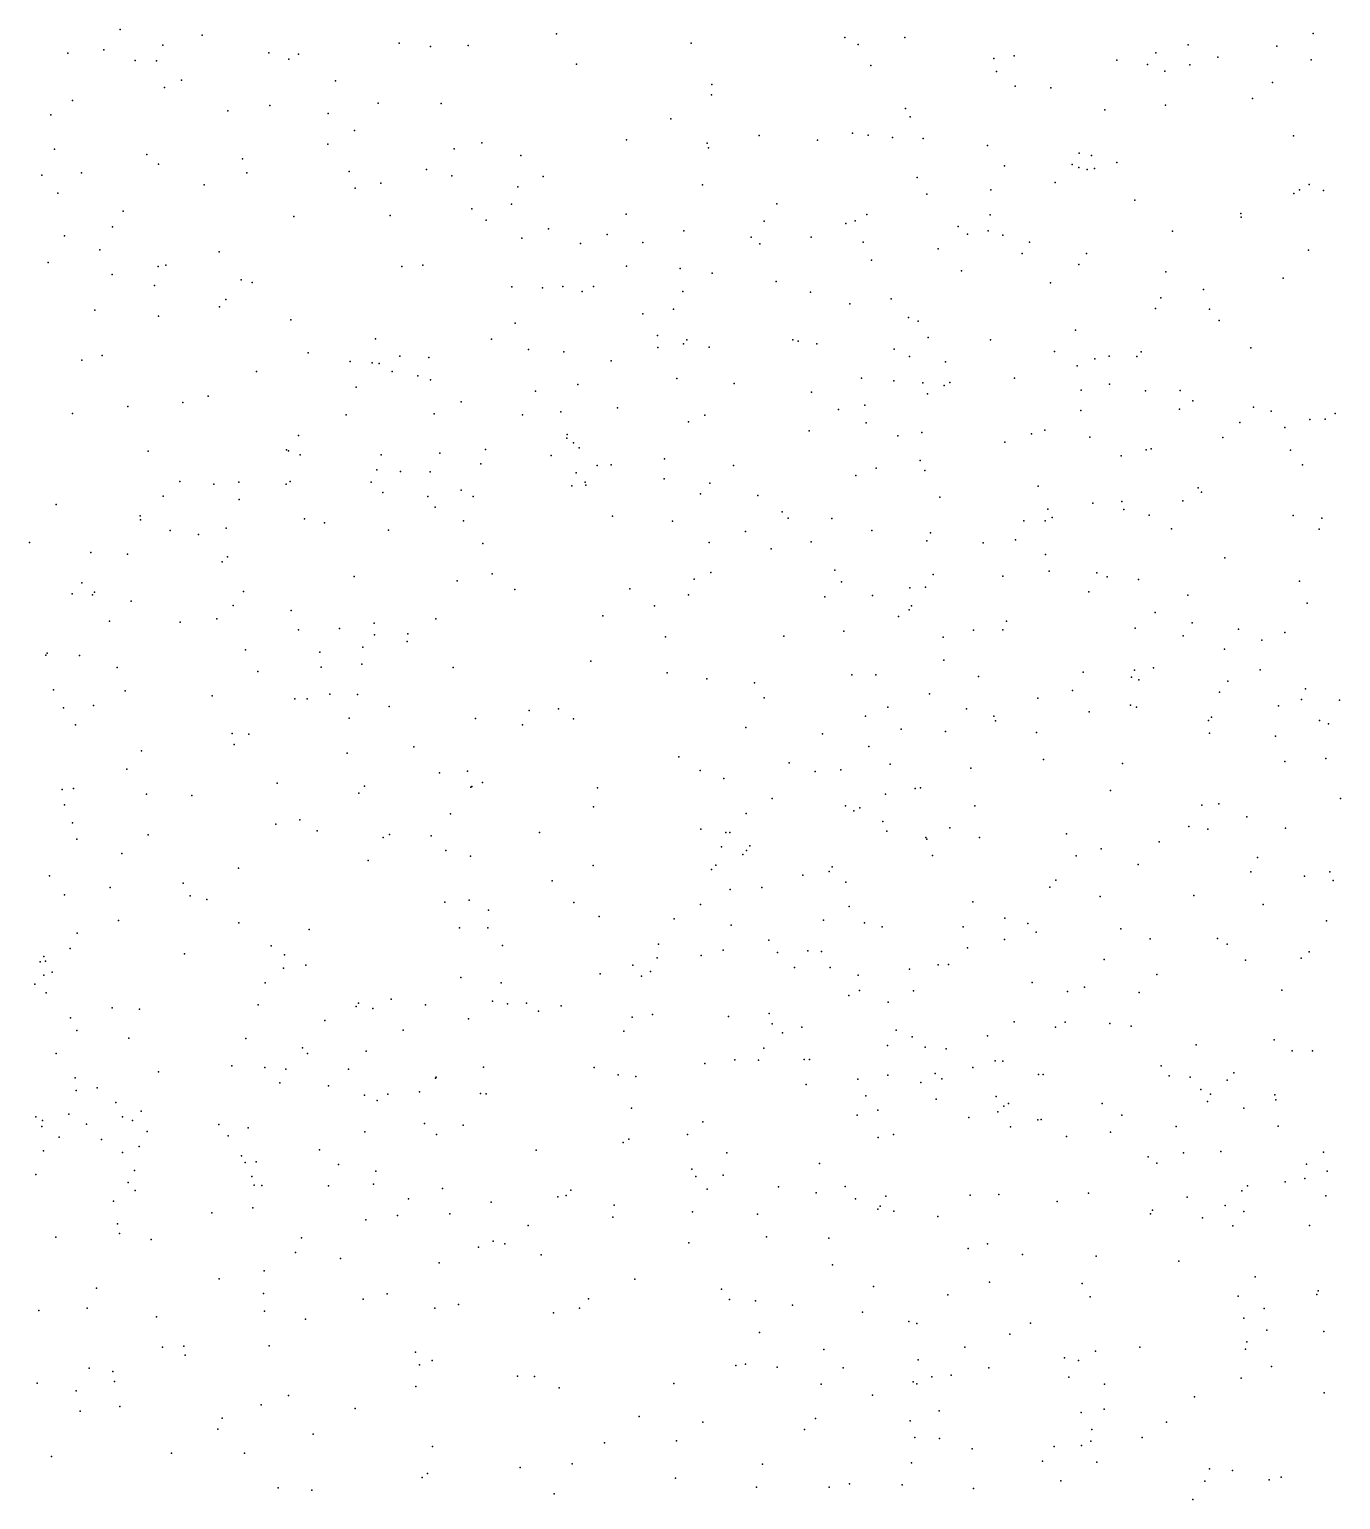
# Model space of a CAD drawing. Header units: metres. Extents: x -25 to 25, y -27.8 to 27.8.
# Drawn here: x 1.358 to 2.903, y 6.964 to 8.695 of the extents above; entities that cross this region are included whole.
import ezdxf

# ---------------------------------------------------------------- set-up
doc = ezdxf.new("R2010")
doc.units = ezdxf.units.M

msp = doc.modelspace()

# ---------------------------------------------------------------- linework, layer by layer
for p in [(1.4653, 8.6952, -9.4002), (1.5155, 8.6766, 24.3454), (1.5619, 8.6883, 8.4921), (1.7941, 8.6789, 22.5127), (1.8752, 8.6764, 23.2998), (1.9793, 8.6898, 8.6256), (2.1381, 8.6788, 4.5214), (2.319, 8.6858, 8.6427), (2.3348, 8.6774, 9.2268), (2.3898, 8.6855, 3.9743), (2.7235, 8.6772, 19.91), (2.828, 8.6756, 5.0086), (2.8707, 8.6902, -5.1861), (1.4036, 8.6672, -21.3744), (1.4458, 8.6712, -10.2604), (1.483, 8.6586, -9.857), (1.5081, 8.6581, -0.5033), (1.6402, 8.6678, -9.6605), (1.6638, 8.6601, 21.9107), (1.6753, 8.6661, -0.5385), (1.8309, 8.6749, 23.4906), (2.4945, 8.6609, 9.0834), (2.5185, 8.664, 3.669), (2.6394, 8.6588, 4.9427), (2.6853, 8.6678, -4.732), (2.7585, 8.6626, 13.9095), (2.8683, 8.6592, 19.5904), (2.0029, 8.6544, -10.7241), (2.3496, 8.6527, 18.0445), (2.4975, 8.6458, -4.3716), (2.6755, 8.6538, 8.574), (2.6959, 8.6461, 20.2135), (2.7254, 8.6533, 20.3918), (1.5175, 8.6267, 16.8402), (1.5374, 8.6356, 17.1001), (1.719, 8.6347, -10.4254), (2.1623, 8.6305, 15.4554), (2.5195, 8.6285, -1.7448), (2.5618, 8.6264, 14.0371), (2.8228, 8.6328, 18.5583), (1.4089, 8.6116, -21.0978), (1.769, 8.6082, 22.2192), (1.8432, 8.6081, -9.6378), (2.1619, 8.618, -3.0786), (2.7992, 8.6137, 3.2976), (1.3837, 8.5944, 21.4878), (1.592, 8.5994, 17.7576), (1.6417, 8.6055, 9.2841), (1.7102, 8.5962, 23.91), (2.1139, 8.5897, -0.6266), (2.3905, 8.6021, 3.8424), (2.3961, 8.5923, -4.0521), (2.6251, 8.6003, 8.8248), (2.6968, 8.606, 20.0539), (1.7411, 8.5762, 22.0594), (2.3281, 8.5728, -29.4935), (1.3879, 8.5543, 17.2246), (1.7097, 8.5599, -9.9334), (1.8586, 8.5547, 22.6116), (1.8912, 8.5616, 22.8079), (2.0616, 8.5653, 18.1024), (2.1568, 8.5612, 4.1238), (2.1584, 8.5556, -10.9078), (2.218, 8.5702, 8.734), (2.2867, 8.5649, 15.3702), (2.3466, 8.5707, 4.7514), (2.3751, 8.5678, -0.8099), (2.4114, 8.5669, -2.3631), (2.4871, 8.5585, 18.1558), (2.8475, 8.5697, -11.8793), (1.4965, 8.5477, 24.534), (1.6093, 8.5426, -10.1326), (1.9373, 8.5467, 9.2802), (2.5952, 8.5493, 15.5909), (2.6094, 8.5466, 14.4288), (2.6394, 8.5384, -29.3957), (1.3731, 8.5235, 17.662), (1.4198, 8.5264, 17.0527), (1.5105, 8.5363, -9.0671), (1.6144, 8.5262, -0.4432), (1.735, 8.5277, 17.9919), (1.8261, 8.5301, 23.5628), (1.8561, 8.5228, 8.718), (1.9635, 8.5218, -0.491), (2.4043, 8.5209, 15.2785), (2.5072, 8.5344, 8.9632), (2.5868, 8.5359, -1.5463), (2.5948, 8.5324, -0.8845), (2.6044, 8.53, 18.7883), (2.6132, 8.5315, 18.4708), (1.3918, 8.5023, 18.8575), (1.564, 8.512, 17.8924), (1.742, 8.5084, -9.1286), (1.7722, 8.5141, -29.8171), (1.9336, 8.5098, -9.2767), (2.1511, 8.5121, 9.2178), (2.4909, 8.5063, 8.7801), (2.5669, 8.5147, 18.6182), (2.8545, 8.5064, -4.9532), (2.8659, 8.5126, -1.2632), (2.8829, 8.5056, -29.3955), (1.9264, 8.4894, -9.8595), (2.239, 8.4897, -0.6632), (2.4156, 8.5011, 15.6587), (2.6606, 8.494, 5.032), (2.8479, 8.502, 19.5122), (1.4688, 8.4813, 21.5911), (1.67, 8.4748, 21.8248), (1.7832, 8.4762, 23.768), (1.8797, 8.4838, 23.3928), (1.8965, 8.4705, 22.4615), (2.0612, 8.4774, -9.6141), (2.2238, 8.4695, 3.9034), (2.3313, 8.4699, -11.3104), (2.3447, 8.477, -3.8145), (2.4901, 8.4769, 18.2916), (2.7854, 8.4785, 13.9519), (2.7859, 8.474, -4.7439), (1.3995, 8.4521, -0.3254), (1.4561, 8.4628, 18.716), (1.9699, 8.4604, 22.1087), (2.0389, 8.4538, -10.5534), (2.1292, 8.4579, 18.2447), (2.2086, 8.4505, 22.0861), (2.2792, 8.4506, 18.2958), (2.32, 8.4664, -2.7176), (2.4523, 8.463, 3.5758), (2.4633, 8.4542, 18.4979), (2.4877, 8.4578, -1.9445), (2.5052, 8.4527, 4.9401), (2.7049, 8.4574, 19.8995), (1.4412, 8.4356, 9.2763), (1.5818, 8.4334, 21.6908), (1.9383, 8.4492, 23.0644), (2.0077, 8.4431, 4.3072), (2.081, 8.4444, 21.7754), (2.2188, 8.4427, -29.6484), (2.3405, 8.4446, 9.0738), (2.4289, 8.4367, 18.6842), (2.5366, 8.4447, -11.5316), (2.8651, 8.435, 20.6662), (1.3805, 8.4208, 18.0196), (1.51, 8.4161, 8.6634), (1.5189, 8.4174, 18.0893), (1.7972, 8.4158, 18.2125), (1.8217, 8.4174, 21.8041), (2.0616, 8.4162, 15.6154), (2.3502, 8.4234, 21.7644), (2.5277, 8.4311, -0.7728), (2.5948, 8.4183, 14.2503), (2.6038, 8.4313, 15.0018), (1.4558, 8.4064, 19.1332), (1.6079, 8.4004, -0.3184), (2.125, 8.4137, 22.3517), (2.1626, 8.4082, 8.8073), (2.2379, 8.3983, 2.4066), (2.4565, 8.411, 22.0168), (2.6971, 8.4095, 3.0972), (2.8354, 8.4023, 5.1453), (1.5057, 8.3936, 24.5832), (1.6208, 8.397, 9.2762), (1.9268, 8.392, -9.0877), (1.9626, 8.3908, -10.2259), (1.9867, 8.3925, 18.3245), (2.0095, 8.3864, 22.7277), (2.0227, 8.3925, -0.3502), (2.1281, 8.3864, 21.6028), (2.2785, 8.3859, 3.7774), (2.5612, 8.3968, 19.0695), (2.7414, 8.389, -11.6314), (1.4353, 8.3644, 24.7499), (1.5822, 8.3684, 18.9749), (1.5896, 8.3769, 18.6797), (2.117, 8.3656, 22.5826), (2.3247, 8.3718, 4.7452), (2.3734, 8.378, 22.2431), (2.6849, 8.3664, 20.2808), (2.6914, 8.379, -0.7745), (2.7486, 8.3658, 15.3629), (1.5103, 8.3575, 18.3646), (1.6664, 8.3533, 18.2849), (1.9305, 8.3492, 21.5825), (2.0809, 8.3603, -29.791), (2.3938, 8.3558, 8.8649), (2.4054, 8.3517, -0.6296), (2.76, 8.3525, 19.3595), (1.766, 8.3309, -8.9482), (1.9027, 8.3302, 23.3337), (2.0981, 8.3348, 2.199), (2.1327, 8.3294, 18.5241), (2.2577, 8.3296, 18.6955), (2.4173, 8.3325, 19.0077), (2.4906, 8.3296, 15.4902), (2.5905, 8.3409, 21.96), (1.6866, 8.3144, 21.6604), (1.9462, 8.3182, 4.213), (1.988, 8.3155, -0.22), (2.0985, 8.3204, 15.4472), (2.129, 8.3247, 3.8439), (2.159, 8.3209, -10.4216), (2.2639, 8.3279, 2.6387), (2.2859, 8.325, -0.4752), (2.3772, 8.3185, 3.5864), (2.566, 8.3158, 3.1106), (2.6679, 8.3156, -1.4956), (2.7974, 8.32, 20.5823), (1.4199, 8.3058, -8.8552), (1.444, 8.311, 19.2997), (1.7362, 8.3042, 8.7687), (1.7621, 8.3025, 18.4518), (1.7702, 8.3016, 18.646), (1.7947, 8.3103, 9.2381), (1.8288, 8.3087, 23.5655), (2.0436, 8.305, 22.8971), (2.3953, 8.3101, 2.4263), (2.4375, 8.3035, 4.9203), (2.5926, 8.299, 19.2497), (2.6136, 8.307, 14.4952), (2.6304, 8.3103, 14.6771), (2.6629, 8.3101, 20.0979), (1.6257, 8.2921, 24.2753), (1.7858, 8.2922, 18.8749), (1.8161, 8.287, -0.1718), (1.831, 8.2823, 1.0678), (2.1211, 8.2842, 4.4438), (2.1884, 8.2783, 18.8449), (2.3387, 8.2846, 2.2712), (2.3766, 8.2812, -2.8695), (2.4109, 8.2789, -10.7479), (2.4428, 8.2794, 3.4504), (2.519, 8.2846, 2.7068), (2.6309, 8.2775, 14.8407), (1.5688, 8.2633, 8.7528), (1.7434, 8.274, 19.0468), (1.9545, 8.269, 18.8585), (2.0043, 8.2769, 18.6706), (2.2798, 8.2678, 8.9656), (2.4164, 8.266, 22.5273), (2.4359, 8.2758, 21.5148), (2.5974, 8.2703, 15.0704), (2.6733, 8.2697, 22.196), (2.714, 8.2698, 19.7067), (1.4089, 8.2429, 24.8575), (1.4743, 8.2511, 9.2975), (1.539, 8.2558, -0.1093), (1.8351, 8.2426, 0.8607), (1.8668, 8.2567, 1.5309), (1.9842, 8.2448, -0.0708), (2.0511, 8.2495, 18.9787), (2.3114, 8.2474, 22.7421), (2.3425, 8.2526, 15.4486), (2.597, 8.2465, 14.3243), (2.7133, 8.2478, 19.5187), (2.7288, 8.2577, 2.9999), (2.8002, 8.2501, -29.4106), (2.8213, 8.2455, -4.7215), (2.8964, 8.2429, 3.3606), (1.7313, 8.2413, 1.2972), (1.9392, 8.2412, 2.0928), (2.1347, 8.233, 1.9328), (2.1539, 8.2407, 15.6308), (2.3441, 8.2318, -3.3737), (2.7842, 8.2323, 22.023), (2.8374, 8.2262, 15.131), (2.8667, 8.2358, 3.6045), (2.885, 8.2362, -5.3768), (1.6754, 8.2169, 1.1491), (1.9916, 8.2138, 15.71), (1.9917, 8.2182, 1.0587), (1.9993, 8.2081, 8.8769), (2.277, 8.2224, 4.6486), (2.3815, 8.2167, -3.1207), (2.4098, 8.2204, 2.9691), (2.5073, 8.2092, -11.0352), (2.5388, 8.219, -2.1534), (2.5547, 8.223, -11.2818), (2.6077, 8.2151, 14.1695), (2.7642, 8.2147, 22.3551), (1.4982, 8.1986, 24.7397), (1.6613, 8.2001, 9.255), (1.6636, 8.1989, 0.9934), (1.6773, 8.1943, 21.5077), (1.7727, 8.1942, 1.7815), (1.842, 8.1962, 4.0733), (1.8958, 8.2004, 1.882), (1.9729, 8.1933, 23.2516), (2.006, 8.2022, 1.2291), (2.6444, 8.193, 22.5273), (2.6741, 8.2001, -0.5557), (2.6799, 8.2011, 21.6465), (2.844, 8.1997, 3.2186), (1.7678, 8.1763, 0.0171), (1.7953, 8.1745, 23.7381), (1.8303, 8.1742, 15.4621), (1.89, 8.1835, 23.4233), (2.027, 8.1815, 2.5607), (2.0435, 8.1823, 0.198), (2.1064, 8.1894, 0.7071), (2.1878, 8.1816, 0.1002), (2.3558, 8.1786, -0.2548), (2.4077, 8.1873, -10.2842), (2.4131, 8.1756, 21.3947), (2.8581, 8.1822, -1.4063), (1.5357, 8.1626, 19.4036), (1.5755, 8.1596, 1.2648), (1.6049, 8.1619, 24.389), (1.6607, 8.1596, 0.7499), (1.6656, 8.1629, 24.1952), (1.7611, 8.162, 15.6014), (1.9975, 8.1576, 4.246), (2.0025, 8.1728, 0.3581), (2.0132, 8.1621, 21.3211), (2.014, 8.1583, -29.895), (2.1061, 8.166, 23.1349), (2.1598, 8.1609, 3.6907), (2.3319, 8.1698, -29.6626), (2.5466, 8.1573, -2.4739), (1.5159, 8.1456, 0.163), (1.6053, 8.1414, -29.9775), (1.7746, 8.1496, 19.3142), (1.8276, 8.1452, -8.8675), (1.8669, 8.1527, 0.5212), (1.8812, 8.1452, 9.1666), (2.1489, 8.1481, 1.0417), (2.2164, 8.1464, 4.5138), (2.431, 8.1444, 3.1047), (2.6453, 8.1393, -10.5952), (2.7172, 8.1398, 20.3885), (2.7353, 8.1552, 3.4369), (2.7392, 8.15, 3.6908), (1.3898, 8.1356, 0.2776), (1.4887, 8.1224, 8.7834), (1.8362, 8.1325, 0.2398), (2.0451, 8.1218, 19.2905), (2.2452, 8.1271, 0.8076), (2.558, 8.1301, 19.4444), (2.6113, 8.1372, 2.8545), (2.6475, 8.1299, 14.9777), (2.6775, 8.1229, 19.9491), (2.8471, 8.1227, 3.937), (1.4891, 8.1175, 0.7295), (1.524, 8.1051, 0.438), (1.59, 8.1079, 1.6419), (1.6822, 8.1186, 0.23), (1.706, 8.114, 0.4399), (1.7814, 8.1053, 3.8362), (1.8699, 8.1164, 2.3033), (2.1161, 8.1161, 2.7672), (2.2521, 8.1196, 1.7824), (2.3035, 8.1193, 1.9757), (2.3506, 8.1052, -9.3113), (2.5299, 8.1162, -2.6798), (2.555, 8.1165, 5.1299), (2.5631, 8.1202, 14.5741), (2.7036, 8.107, 3.1451), (2.8777, 8.1065, 22.5787), (2.8807, 8.1194, 21.7708), (1.3583, 8.0909, -28.2403), (1.5574, 8.1002, 15.6572), (1.8924, 8.0898, 2.4777), (2.1593, 8.0908, 21.248), (2.2021, 8.1038, 1.5281), (2.2794, 8.0915, 2.9596), (2.4156, 8.093, 0.0945), (2.42, 8.1024, 22.9587), (2.482, 8.0905, 2.5265), (2.5199, 8.094, 3.5879), (1.4307, 8.0789, 21.506), (1.474, 8.077, 1.1813), (1.5918, 8.074, 21.4339), (2.2323, 8.0835, 1.3591), (2.5552, 8.0766, 14.344), (2.7668, 8.0728, -5.0463), (1.5854, 8.0681, 3.8717), (1.9035, 8.0539, 3.7368), (2.1611, 8.0556, 19.3689), (2.3073, 8.0581, 9.0066), (2.4232, 8.053, -9.5923), (2.5595, 8.057, -29.4599), (2.616, 8.0553, -2.3021), (1.42, 8.0432, 1.031), (1.7408, 8.0509, 2.0423), (1.8621, 8.0459, 23.5247), (1.9301, 8.0355, 4.1743), (2.0655, 8.0364, 3.707), (2.1416, 8.0478, 4.3892), (2.3151, 8.0446, -4.1345), (2.3957, 8.0374, 3.702), (2.414, 8.0381, 4.8264), (2.5051, 8.0511, -10.105), (2.6279, 8.0506, 3.8222), (2.665, 8.0474, 5.222), (2.8544, 8.0452, 14.0081), (1.4087, 8.0303, 25.0839), (1.4327, 8.0294, 1.3506), (1.4349, 8.0325, 15.7561), (1.4783, 8.0219, 15.3951), (1.6105, 8.0333, 19.4709), (2.1349, 8.0294, 8.9231), (2.2955, 8.0269, 23.1765), (2.3517, 8.0286, 4.6738), (2.6065, 8.0326, 22.8945), (2.7232, 8.0287, -11.128), (2.8638, 8.0195, 4.1155), (1.5792, 8.0009, 1.8268), (1.5985, 8.0165, 24.7112), (1.6668, 8.0108, 15.7785), (1.8372, 8.0008, 2.6092), (2.0338, 8.0046, -8.9135), (2.0947, 8.0162, 9.1003), (2.3822, 8.0038, 0.3039), (2.3949, 8.0117, 2.306), (2.3973, 8.0164, 19.4541), (2.6845, 8.0085, -5.2804), (1.4528, 7.9984, -8.7253), (1.5359, 7.9969, 9.2999), (1.6753, 7.9882, 24.2767), (1.7236, 7.9896, 24.0227), (1.7643, 7.9959, 21.2848), (1.8041, 7.9834, 19.4785), (2.3178, 7.9864, 1.1584), (2.4707, 7.9877, 5.0191), (2.5052, 7.9881, 23.0451), (2.5093, 7.9981, 2.7017), (2.6608, 7.9901, 14.1386), (2.7283, 7.9961, -1.8199), (2.7828, 7.9887, -10.8504), (2.8374, 7.985, 22.8331), (1.7511, 7.9676, 2.4349), (1.7649, 7.9822, 3.6764), (1.8033, 7.9742, 15.3049), (2.1078, 7.9796, 2.9107), (2.2472, 7.9805, -3.8801), (2.4346, 7.9795, 8.8415), (2.7176, 7.9808, 20.2518), (2.7661, 7.9654, -0.3016), (2.8101, 7.9758, -29.3304), (1.3776, 7.9581, -29.8999), (1.3792, 7.9607, -28.0524), (1.4173, 7.9576, 3.8429), (1.613, 7.9643, 15.3038), (1.7003, 7.9617, 8.8564), (2.0198, 7.9512, 15.7178), (2.4357, 7.9522, 3.9048), (1.4618, 7.9437, 3.6004), (1.6276, 7.9388, 2.0098), (1.7022, 7.9439, 2.258), (1.7501, 7.9477, -8.777), (1.8574, 7.9437, 2.7975), (2.1096, 7.9375, 23.3487), (2.3271, 7.9351, 0.6515), (2.3556, 7.9351, 1.3181), (2.4765, 7.9332, 14.563), (2.5996, 7.9383, 14.9586), (2.6565, 7.9324, 23.0103), (2.6601, 7.9405, -0.1868), (2.6827, 7.9433, -5.5999), (2.8084, 7.9409, 14.8771), (1.3868, 7.9173, -22.191), (1.4711, 7.916, 8.8369), (2.1563, 7.9303, 19.509), (2.2127, 7.9256, -9.0515), (2.5873, 7.9164, 14.2761), (2.6653, 7.9291, -2.6216), (2.7603, 7.9145, 4.1721), (2.7702, 7.9276, 20.3959), (2.8616, 7.9186, -10.6195), (1.3984, 7.8962, 9.4018), (1.4338, 7.899, 1.7412), (1.5735, 7.9103, 25.0781), (1.671, 7.9067, 3.5073), (1.6854, 7.9066, 24.9006), (1.7122, 7.9122, 24.5688), (1.7449, 7.9119, 4.024), (1.7822, 7.8979, 9.2471), (2.2239, 7.9078, 8.879), (2.3696, 7.8968, 1.5026), (2.4187, 7.9126, 0.1142), (2.5464, 7.9074, -4.5709), (2.6556, 7.8991, 21.3553), (2.6624, 7.897, -4.8235), (2.8297, 7.8986, 8.5667), (2.8569, 7.906, 21.4847), (2.9016, 7.9051, 4.7647), (1.7352, 7.8838, -29.9791), (1.884, 7.8836, 3.5152), (1.9471, 7.893, 21.1558), (1.9817, 7.8949, 2.9742), (1.9991, 7.8833, 4.1848), (2.3433, 7.8862, 0.9024), (2.4623, 7.8951, 2.8167), (2.4944, 7.8865, 4.0419), (2.4965, 7.8809, 21.2465), (2.6069, 7.8915, -2.879), (2.7472, 7.8813, -10.1909), (2.7511, 7.8851, 8.7788), (2.878, 7.8813, 5.1891), (1.4127, 7.876, 25.328), (1.5972, 7.8661, 3.3499), (1.617, 7.8653, 2.8645), (1.9392, 7.876, 15.2066), (2.2025, 7.873, 15.3658), (2.2928, 7.8654, 23.332), (2.3854, 7.8712, 1.0746), (2.4377, 7.8682, 4.8348), (2.5448, 7.8669, 23.1615), (2.7485, 7.8664, -2.3764), (2.8262, 7.8629, 14.0951), (2.8886, 7.8774, 22.9663), (1.4903, 7.8454, 3.2296), (1.5995, 7.8528, 2.4756), (1.8111, 7.8504, 3.3148), (2.3474, 7.8507, 2.0126), (1.7326, 7.8427, 24.2271), (2.1235, 7.8386, 3.0772), (2.2532, 7.8315, 4.4312), (2.3723, 7.8296, -9.2475), (2.5531, 7.8352, -0.0981), (2.6462, 7.8304, 5.3288), (2.8374, 7.8329, -2.0048), (2.8857, 7.8366, 8.3878), (1.4729, 7.824, 3.0772), (1.8415, 7.8195, 24.4724), (1.8744, 7.8217, 4.1063), (2.1484, 7.8225, 3.8275), (2.1764, 7.813, 23.4215), (2.2841, 7.8213, 0.127), (2.3144, 7.823, 2.956), (2.4672, 7.8251, 5.0637), (1.3971, 7.8001, 15.8747), (1.4101, 7.8013, 2.9234), (1.4963, 7.7944, 1.9829), (1.5497, 7.7928, 21.2839), (1.6503, 7.8075, 15.1612), (1.7464, 7.7957, 24.028), (1.7532, 7.8038, 15.8488), (1.8785, 7.8028, 19.6356), (1.8797, 7.8034, 3.139), (1.8922, 7.8081, 24.922), (2.0277, 7.802, 23.5066), (2.367, 7.7946, 2.4893), (2.4017, 7.8011, 2.6817), (2.4081, 7.8019, 9.0457), (2.6319, 7.7987, 8.6305), (1.3996, 7.7817, -19.1461), (2.0228, 7.7794, 24.6269), (2.2335, 7.7893, 3.9944), (2.3197, 7.7808, 0.7531), (2.3365, 7.7785, 2.3353), (2.4722, 7.7808, 14.4306), (2.7396, 7.7814, 8.5111), (2.7596, 7.7829, -5.8636), (2.903, 7.7892, -11.0636), (1.4089, 7.7608, 2.7136), (1.6486, 7.7592, 25.3311), (1.677, 7.7642, 8.8647), (1.8545, 7.7711, 24.3046), (2.2027, 7.7715, 4.2602), (2.3297, 7.7747, -4.3743), (2.3636, 7.7623, 4.1368), (2.7924, 7.7677, 21.3528), (1.414, 7.7413, -28.1113), (1.4981, 7.7465, 2.315), (1.6973, 7.7513, 19.6538), (1.7752, 7.7433, 9.3064), (1.7824, 7.7468, 25.2221), (1.8318, 7.7454, 23.7196), (1.9593, 7.7492, 9.2661), (2.1494, 7.7534, 0.2959), (2.1789, 7.7492, 0.0192), (2.1833, 7.7495, -4.1099), (2.3683, 7.7508, 1.7264), (2.4145, 7.7436, 23.3515), (2.4155, 7.7413, 8.7652), (2.4426, 7.7547, -3.2845), (2.4777, 7.7433, -9.6169), (2.5799, 7.7476, 4.2631), (2.7244, 7.7565, 4.3478), (2.7465, 7.7533, 23.149), (2.8381, 7.7544, 5.0771), (1.4672, 7.7246, 2.1212), (1.8489, 7.7282, 21.1377), (2.1738, 7.7324, 15.2046), (2.1989, 7.7234, 8.8149), (2.203, 7.7283, 21.1139), (2.207, 7.7336, 0.563), (2.6208, 7.7302, 19.8235), (2.6892, 7.7383, 8.9008), (1.6047, 7.7072, 3.972), (1.7574, 7.7164, 4.0462), (1.8781, 7.7215, 3.4106), (2.0225, 7.7103, 14.9961), (2.1618, 7.7059, 24.4667), (2.1671, 7.7108, 24.8281), (2.3039, 7.7087, -0.2328), (2.4224, 7.7222, 1.3417), (2.5913, 7.722, -5.6575), (2.6645, 7.7117, 14.2063), (2.8051, 7.7199, 5.2976), (1.3819, 7.6981, 2.5207), (1.5396, 7.6895, 25.5242), (1.9743, 7.6925, 23.6306), (2.2695, 7.6992, 9.1894), (2.3004, 7.7033, 2.8317), (2.32, 7.6908, 15.1093), (2.5674, 7.6932, -4.8923), (2.7971, 7.7031, 4.8136), (2.8603, 7.6978, 8.8455), (2.8903, 7.7031, 14.1321), (2.8942, 7.6927, -0.3755), (1.3998, 7.676, -18.9459), (1.4535, 7.6847, -8.7002), (1.5477, 7.6748, 19.682), (2.184, 7.682, -29.7402), (2.2213, 7.6845, 19.7024), (2.5604, 7.6848, -29.2939), (2.6199, 7.6738, -9.8627), (2.73, 7.675, 19.9568), (1.5674, 7.6705, 15.0227), (1.8476, 7.6673, 8.8641), (1.8765, 7.6696, -8.8304), (1.8992, 7.6578, 3.5996), (1.9996, 7.667, 3.8409), (2.1489, 7.6646, 2.9504), (2.3239, 7.6623, 1.9618), (2.4699, 7.6677, 19.7036), (2.8118, 7.6645, 5.4461), (1.4632, 7.6457, 25.6798), (1.6051, 7.6429, 9.4335), (1.8648, 7.6369, 14.9679), (1.8984, 7.6369, 24.0821), (2.0297, 7.6504, 24.2152), (2.118, 7.6475, 14.8272), (2.1849, 7.64, 24.3175), (2.294, 7.6462, 24.8898), (2.3423, 7.6431, 24.5095), (2.3628, 7.6382, 0.9998), (2.4582, 7.6381, 4.9337), (2.5074, 7.6484, -5.4376), (2.5344, 7.6421, 8.6428), (2.8862, 7.6452, -6.2272), (1.4144, 7.6306, -28.3629), (1.688, 7.6349, 25.4743), (2.2294, 7.6226, 25.0816), (2.507, 7.6233, 5.3244), (2.5444, 7.632, 21.2258), (2.644, 7.6359, 5.437), (2.6787, 7.6239, 4.442), (2.7579, 7.6244, -29.1308), (1.3754, 7.6032, 0.7476), (1.4064, 7.6128, 9.5982), (1.5412, 7.6063, 0.7978), (1.6431, 7.6157, 15.8232), (1.6589, 7.6053, 8.8594), (1.9157, 7.6162, 23.9282), (2.0993, 7.6178, 0.6254), (2.1497, 7.6045, 15.3977), (2.1756, 7.6108, -0.2857), (2.2396, 7.6081, -9.1136), (2.2753, 7.61, 2.5121), (2.2914, 7.6091, 2.118), (2.4634, 7.6135, 24.6441), (2.7695, 7.6179, 4.9735), (2.8659, 7.6088, 20.2012), (1.3711, 7.5969, 19.6812), (1.3771, 7.5978, -19.2616), (1.385, 7.5848, 10.6976), (1.6578, 7.5896, -8.7565), (1.6841, 7.5931, 0.6795), (2.0691, 7.593, 19.7672), (2.0901, 7.5854, 24.0856), (2.0979, 7.6016, 21.1025), (2.2597, 7.5904, -3.5715), (2.3016, 7.5902, -0.4113), (2.395, 7.5884, -4.4694), (2.429, 7.5934, 24.3584), (2.4411, 7.5939, 9.1384), (2.6244, 7.5997, 14.8908), (2.7911, 7.5988, 23.2906), (2.8564, 7.6012, -2.3355), (1.3648, 7.5708, 0.5683), (1.3755, 7.5813, 10.8639), (1.6362, 7.5723, 1.0755), (1.8665, 7.5784, 0.4948), (1.9142, 7.5722, -0.0572), (2.0307, 7.583, 4.09), (2.0796, 7.5801, 23.7391), (2.3345, 7.5814, 8.7485), (2.5396, 7.5727, 24.7945), (2.6013, 7.5672, -2.9282), (2.6866, 7.582, 8.4497), (1.378, 7.5604, 15.761), (1.7845, 7.5531, 3.2799), (1.9039, 7.5506, 25.4318), (2.3238, 7.5574, 1.8466), (2.3364, 7.5633, 14.5689), (2.3998, 7.563, 25.1299), (2.5811, 7.5621, 24.4648), (2.6658, 7.561, 19.8414), (2.8338, 7.5638, 8.9218), (1.4559, 7.5428, -29.746), (1.4881, 7.5412, 0.4093), (1.6277, 7.5465, 19.7192), (1.7431, 7.5443, 4.0287), (1.7459, 7.5483, 21.176), (1.7627, 7.5421, 9.4694), (1.8251, 7.5463, -29.8083), (1.9215, 7.5474, 0.864), (1.9438, 7.5482, 2.9475), (1.9582, 7.539, 9.4196), (1.9848, 7.5453, 15.6496), (2.0922, 7.535, 0.8424), (2.1818, 7.5327, -4.1049), (2.2298, 7.5362, 23.7046), (2.37, 7.5493, 1.1785), (1.4069, 7.5309, 1.2348), (1.4141, 7.5161, 21.2305), (1.7063, 7.5277, 0.1957), (1.7988, 7.5164, 19.7679), (1.8755, 7.5299, 14.8569), (2.0587, 7.5153, 25.4209), (2.0685, 7.5319, 15.5105), (2.2332, 7.5238, 2.2966), (2.2683, 7.52, 24.0142), (2.3795, 7.5164, 23.6052), (2.5183, 7.5262, 23.5047), (2.567, 7.52, 8.5427), (2.5787, 7.5261, 24.2932), (2.6311, 7.5243, 14.2995), (2.6562, 7.5214, -2.6882), (1.4755, 7.5072, 3.9423), (1.6134, 7.5067, 25.6782), (2.2456, 7.5133, 19.7805), (2.3692, 7.4983, 1.3454), (2.3981, 7.5085, -29.3547), (2.487, 7.5098, 14.9996), (2.7327, 7.4994, -0.5478), (2.8248, 7.505, -6.4754), (1.39, 7.4891, -28.6567), (1.6802, 7.4958, 14.8545), (1.6859, 7.4889, 10.9118), (1.7552, 7.4918, -0.0086), (2.1893, 7.4817, 10.9404), (2.2174, 7.4812, 9.406), (2.2235, 7.4954, 0.9457), (2.2709, 7.4819, 21.1388), (2.2774, 7.482, 15.1966), (2.4137, 7.4964, 19.7467), (2.4382, 7.4945, 5.0343), (2.846, 7.492, 20.0558), (2.8697, 7.4922, 5.2732), (1.5104, 7.4674, 14.8036), (1.5966, 7.4744, 10.6375), (1.6357, 7.4725, 3.1181), (1.6605, 7.4706, 15.7575), (1.7343, 7.4704, 1.2387), (1.8934, 7.473, 10.8621), (2.0237, 7.4724, -0.3798), (2.0519, 7.4638, 2.7408), (2.1542, 7.4772, 10.7483), (2.3695, 7.4636, 4.5357), (2.4255, 7.4654, 8.6507), (2.4698, 7.4724, -9.5995), (2.4961, 7.4802, -5.1903), (2.505, 7.4798, 5.4169), (2.547, 7.4644, 25.2044), (2.5525, 7.4644, -0.5853), (2.6918, 7.4745, 4.5116), (2.7772, 7.4664, 24.7054), (1.4122, 7.4602, -27.8984), (1.438, 7.4485, -18.8491), (1.6533, 7.4545, 9.6422), (1.7106, 7.4509, 3.4595), (1.8366, 7.4598, -0.216), (1.8374, 7.4611, 15.7244), (2.0728, 7.462, 8.8011), (2.2733, 7.4526, 1.9956), (2.3341, 7.4588, 10.7416), (2.4085, 7.455, 4.7792), (2.4331, 7.4593, 25.3386), (2.7011, 7.4628, 24.9699), (2.7257, 7.4613, 9.0371), (2.7385, 7.4465, 8.2912), (2.7693, 7.4576, 19.9064), (1.4133, 7.4455, 25.9217), (1.4601, 7.4313, 19.7044), (1.7529, 7.4399, 2.8736), (1.7679, 7.4337, 3.603), (1.7806, 7.4411, 10.6193), (1.818, 7.4439, 8.8169), (1.8897, 7.4419, 2.7972), (1.8963, 7.4415, 25.5685), (2.3436, 7.4393, 1.547), (2.4264, 7.4354, 10.9299), (2.4972, 7.4383, 21.2349), (2.5118, 7.43, 9.1967), (2.6223, 7.4303, 24.1177), (2.7463, 7.4325, -6.2283), (2.7496, 7.4411, 4.7498), (2.8257, 7.4404, 21.2881), (2.8267, 7.4344, 24.493), (1.3658, 7.4143, 14.7095), (1.4049, 7.4177, 0.1801), (1.4681, 7.4143, 2.8148), (1.49, 7.4212, 10.3289), (2.0676, 7.4245, 9.5556), (2.3336, 7.4162, -3.4716), (2.3579, 7.4221, -0.6009), (2.4651, 7.4136, 23.7926), (2.499, 7.4204, 14.4158), (2.5064, 7.4271, 23.982), (2.5502, 7.4114, -4.7791), (2.6451, 7.4162, 19.7894), (2.7891, 7.4246, 14.8151), (1.373, 7.4032, 3.2504), (1.3737, 7.41, 1.762), (1.4255, 7.4059, 1.6141), (1.4797, 7.4101, 10.0149), (1.497, 7.3971, 10.1713), (1.5813, 7.4055, 1.469), (1.616, 7.4015, 10.4319), (1.7535, 7.3967, 1.3783), (1.8239, 7.4067, 4.038), (1.8692, 7.4048, 9.6425), (2.1516, 7.4087, -0.5287), (2.5142, 7.4027, -3.0431), (2.5463, 7.4107, 4.5008), (2.632, 7.3963, 23.6688), (2.7091, 7.4031, -2.4669), (2.8296, 7.4034, 24.8741), (1.3934, 7.3904, -19.2986), (1.4433, 7.3876, 1.9413), (1.4878, 7.3796, 3.4127), (1.5924, 7.392, 2.659), (1.838, 7.3938, 3.8022), (2.0578, 7.3843, 25.5833), (2.0646, 7.3883, 10.5353), (2.1335, 7.3935, 1.1451), (2.3581, 7.3899, 9.3653), (2.3764, 7.3938, 25.4857), (2.58, 7.3913, -9.7822), (1.3749, 7.3745, -27.6138), (1.4679, 7.3725, 2.5165), (1.6083, 7.3684, 11.0315), (1.6126, 7.3606, 25.8015), (1.6255, 7.3613, 8.7988), (1.7002, 7.3756, 19.7744), (1.9553, 7.3753, 21.1692), (2.1798, 7.372, 15.2783), (2.2891, 7.3595, 1.399), (2.6763, 7.3672, 14.2946), (2.6867, 7.3597, 5.6827), (2.718, 7.3721, 23.9827), (2.762, 7.3735, 4.9605), (2.8828, 7.3729, 8.9802), (1.366, 7.3465, -29.1947), (1.4821, 7.3511, 2.0936), (1.6205, 7.3441, 1.7515), (1.7226, 7.3584, 21.2256), (1.7663, 7.3506, 10.3797), (2.1388, 7.3526, 14.6472), (2.1433, 7.3442, 2.1849), (2.1756, 7.3459, 8.7418), (2.8627, 7.3587, 23.5964), (2.8873, 7.3503, -2.1963), (1.4748, 7.337, -28.7867), (1.4831, 7.3275, -29.4388), (1.6231, 7.3339, 3.5611), (1.6322, 7.3337, 14.743), (1.7107, 7.3332, 9.898), (1.7637, 7.3353, -0.3424), (1.845, 7.33, 14.7441), (1.9962, 7.328, 10.3746), (2.1569, 7.3293, -9.2126), (2.2409, 7.3318, -3.8302), (2.2851, 7.325, 9.5106), (2.3192, 7.3325, 4.6554), (2.7868, 7.3272, 23.8396), (2.7932, 7.3331, 8.1203), (2.8378, 7.3377, 25.083), (2.8609, 7.3417, 5.2301), (1.4573, 7.3151, 3.9142), (1.805, 7.3179, 2.4873), (1.9022, 7.314, 19.8563), (1.981, 7.3202, 1.3591), (1.9905, 7.3219, 9.7999), (2.0472, 7.3105, 2.3981), (2.3316, 7.3178, 19.8125), (2.3604, 7.3092, 14.5089), (2.3673, 7.3209, 21.2495), (2.4666, 7.322, -4.4683), (2.5004, 7.323, -5.3652), (2.5689, 7.3147, 21.3063), (2.6059, 7.3246, 8.3955), (2.7224, 7.3197, 25.3405), (2.7672, 7.3099, 5.8174), (2.8855, 7.3212, 24.0201), (1.5734, 7.3014, 15.7015), (1.6214, 7.3072, 2.3523), (1.7545, 7.2932, 3.9173), (1.7921, 7.2983, 10.1186), (1.8535, 7.3, 9.9499), (2.0456, 7.2963, -0.5578), (2.1396, 7.3027, 9.6778), (2.2161, 7.2999, 1.8759), (2.3579, 7.3055, 25.6271), (2.3767, 7.3034, 8.6219), (2.4286, 7.297, 10.687), (2.679, 7.3002, 8.2313), (2.6814, 7.3045, -5.9881), (2.7402, 7.2953, -9.9819), (2.789, 7.3028, -6.6567), (1.462, 7.2882, -28.3464), (1.4646, 7.2769, -8.7443), (1.9459, 7.2865, 10.1501), (2.2267, 7.2732, 10.3946), (2.7761, 7.2862, 19.8181), (2.8663, 7.2865, 7.9888), (1.3894, 7.2726, -27.3613), (1.5016, 7.2699, -19.1022), (1.679, 7.272, 2.0069), (1.8874, 7.261, -0.5161), (1.9045, 7.2678, 1.5292), (1.9185, 7.2647, 8.769), (2.1352, 7.266, 2.015), (2.3001, 7.2717, 11.0084), (2.4643, 7.2594, 4.4952), (2.487, 7.265, 15.0383), (1.6717, 7.2546, 3.7835), (1.7248, 7.2474, 2.207), (1.8412, 7.2424, 2.3416), (1.9612, 7.2517, -9.0695), (2.3044, 7.2402, 4.4802), (2.5282, 7.2521, -0.7445), (2.6151, 7.2503, 25.5406), (2.7125, 7.2444, 21.325), (1.5817, 7.2237, 11.1077), (1.635, 7.2332, -0.3534), (2.0717, 7.2234, 8.7403), (2.8022, 7.2258, 14.8517), (1.4372, 7.2125, 8.7438), (1.6341, 7.2065, -18.7291), (1.7796, 7.2058, 14.6802), (2.1736, 7.2114, 19.866), (2.3527, 7.2144, 5.12), (2.4402, 7.2046, -3.0336), (2.4893, 7.2197, 8.4776), (2.5987, 7.218, 10.8148), (2.8751, 7.205, 25.3042), (2.8766, 7.2093, 14.3423), (1.3694, 7.1865, 3.7554), (1.4265, 7.189, -0.2324), (1.7517, 7.1995, -8.9385), (1.8358, 7.1891, 2.0549), (1.8638, 7.1934, 1.89), (2.0063, 7.189, 2.0593), (2.0169, 7.2, 1.613), (2.1832, 7.1994, 15.208), (2.2136, 7.1977, 10.1314), (2.2574, 7.1927, 14.5514), (2.6081, 7.2025, 4.5399), (2.7825, 7.2033, 5.9941), (2.8128, 7.1885, 5.0286), (1.5079, 7.1787, -27.6432), (1.6352, 7.1856, -28.9923), (1.6837, 7.176, 21.3265), (1.9759, 7.1834, 25.7669), (2.3397, 7.1843, 9.5603), (2.3945, 7.1734, -0.764), (2.4036, 7.1712, -3.4436), (2.5376, 7.1713, 11.0296), (2.7889, 7.1771, 4.8362), (2.2184, 7.1606, -0.733), (2.5133, 7.1584, 9.3214), (2.8159, 7.1631, 6.1898), (2.8834, 7.1616, 6.3621), (1.515, 7.1433, 21.2919), (1.5402, 7.1443, -28.5582), (1.6408, 7.1446, 14.6224), (1.8131, 7.1374, 19.8301), (2.2943, 7.1404, 25.7951), (2.4602, 7.1431, 5.6381), (2.6143, 7.1384, -4.8144), (2.6666, 7.143, 9.1769), (2.7911, 7.1408, 7.8871), (2.7926, 7.1495, -0.785), (1.4289, 7.1184, 14.541), (1.5419, 7.1339, 3.8703), (1.818, 7.1224, 25.8063), (1.8327, 7.1275, -29.1668), (2.1904, 7.1216, 11.0746), (2.2019, 7.1232, -9.46), (2.2394, 7.1195, 4.7909), (2.3168, 7.1188, 19.794), (2.4055, 7.1281, -4.1659), (2.4886, 7.1186, 21.3845), (2.5779, 7.1306, 25.6891), (2.5943, 7.1275, -5.6572), (2.8216, 7.1205, 25.4739), (1.3674, 7.1006, 15.6435), (1.4566, 7.1143, 26.0016), (1.4584, 7.1026, 19.6751), (1.9334, 7.1091, 14.5997), (1.9535, 7.1087, 15.3383), (2.1173, 7.1005, -29.1956), (2.2911, 7.0997, 9.7332), (2.3994, 7.1023, -29.1752), (2.4038, 7.0999, -3.7215), (2.4213, 7.108, 14.4525), (2.4443, 7.1101, -2.6281), (2.5828, 7.1077, -2.3881), (2.6249, 7.0997, 19.6591), (2.7858, 7.1065, 21.328), (1.4135, 7.0916, -27.0718), (1.6636, 7.0862, 25.8957), (1.8137, 7.0969, 21.3881), (1.9823, 7.0954, 11.11), (2.3515, 7.0866, 5.3472), (2.7309, 7.0846, 25.6121), (2.8836, 7.0895, 5.3322), (1.4181, 7.0676, -0.3553), (1.4648, 7.0731, 11.2717), (1.6314, 7.0753, -0.509), (1.7421, 7.0708, 11.168), (2.4302, 7.0681, 11.0848), (2.5972, 7.0661, 8.0613), (2.6243, 7.0701, 14.4897), (1.5853, 7.0594, -28.1013), (2.0765, 7.0615, 21.3958), (2.1516, 7.0549, 8.5955), (2.2843, 7.0593, 10.2206), (2.3958, 7.0563, 4.4727), (2.698, 7.0549, 6.1612), (1.5803, 7.0465, 8.6329), (1.6926, 7.0405, 19.7496), (2.0359, 7.0305, -9.3629), (2.1206, 7.0329, 15.156), (2.2713, 7.0463, 10.0225), (2.4015, 7.0368, 9.5235), (2.4306, 7.0356, -3.9226), (2.6088, 7.0324, 9.2678), (2.61, 7.0462, -29.052), (2.6692, 7.0366, 10.7978), (1.3845, 7.0144, 21.2862), (1.5259, 7.0182, -18.7093), (1.6116, 7.0184, 21.4011), (1.8332, 7.0262, -9.1223), (2.4688, 7.0232, 5.7945), (2.5657, 7.0262, -5.4515), (2.5979, 7.0273, -4.3639), (1.9366, 7.0013, 21.4622), (1.9976, 7.0057, 19.8327), (2.2218, 7.0053, 4.8999), (2.3973, 7.007, -0.811), (2.5517, 7.009, 10.6778), (2.6159, 7.0078, 4.5145), (2.7485, 6.9997, 7.7182), (2.7758, 6.9977, 14.802), (1.8211, 6.9898, -0.6709), (1.8271, 6.9942, 14.5549), (2.1196, 6.9887, 11.1589), (2.3244, 6.9822, 14.4662), (2.3863, 6.9808, 5.5738), (2.5734, 6.9856, -0.8336), (2.743, 6.9855, 4.6276), (2.8187, 6.9868, 10.8277), (2.833, 6.99, 4.9396), (1.6514, 6.9776, 14.5246), (1.691, 6.9749, -28.6996), (1.9766, 6.9705, -29.0559), (2.2147, 6.9781, -0.792), (2.3006, 6.9782, 8.4381), (2.4706, 6.9765, 15.0115), (2.7288, 6.9636, -0.8464)]:
    msp.add_point(p)

doc.saveas('drawing.dxf')
